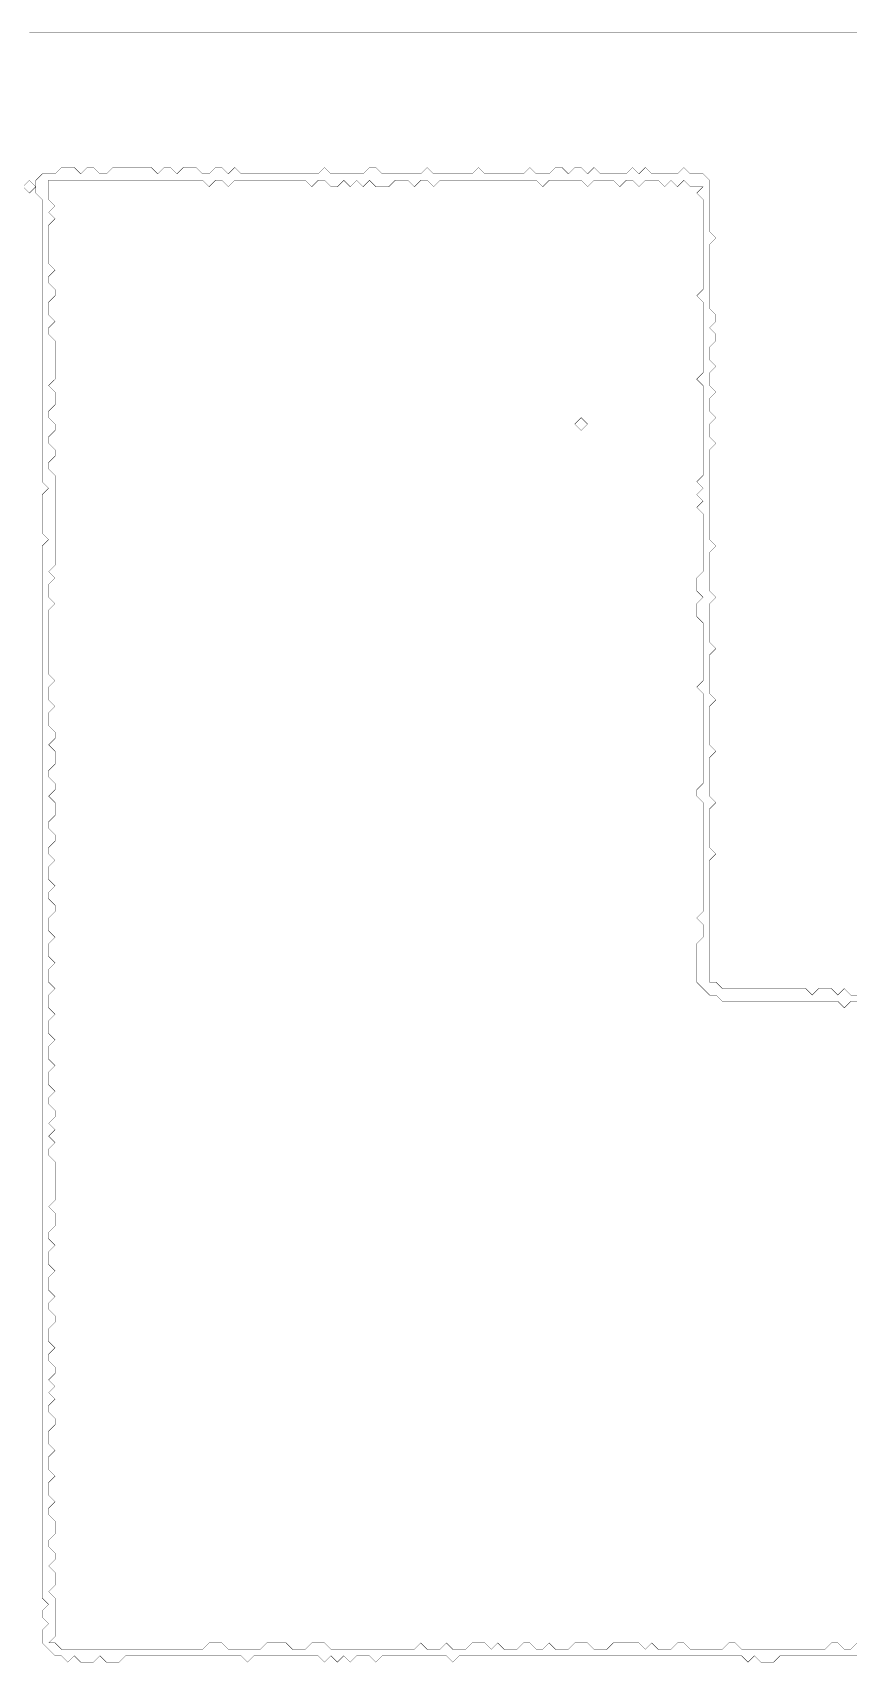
# Model space of a CAD drawing. Header units: metres. Extents: x 0 to 4998, y -4998 to 0.
# Drawn here: x 2499 to 3749, y -2485 to 0 of the extents above; entities that cross this region are included whole.
import ezdxf

# ---------------------------------------------------------------- set-up
doc = ezdxf.new("R2010")
doc.units = ezdxf.units.M
doc.layers.add('conductor', color=1, linetype='Continuous')
doc.layers.add('substrate', color=5, linetype='Continuous')

msp = doc.modelspace()

# ---------------------------------------------------------------- linework, layer by layer
at = {"layer": 'conductor', "const_width": 0.5}
msp.add_lwpolyline([(3756, -1476.96875), (3746.21875, -1476.96875), (3736.4375, -1486.75), (3726.65625, -1476.96875), (3716.875, -1476.96875), (3707.09375, -1476.96875), (3697.3125, -1476.96875), (3687.53125, -1476.96875), (3677.75, -1476.96875), (3667.96875, -1476.96875), (3658.1875, -1476.96875), (3648.40625, -1476.96875), (3638.625, -1476.96875), (3628.84375, -1476.96875), (3619.0625, -1476.96875), (3609.28125, -1476.96875), (3599.5, -1476.96875), (3589.71875, -1476.96875), (3579.9375, -1476.96875), (3570.15625, -1476.96875), (3560.375, -1476.96875), (3550.59375, -1476.96875), (3540.8125, -1467.1875), (3531.03125, -1467.1875), (3521.25, -1457.40625), (3511.46875, -1447.625), (3511.46875, -1437.84375), (3511.46875, -1428.0625), (3511.46875, -1418.28125), (3511.46875, -1408.5), (3511.46875, -1398.71875), (3511.46875, -1388.9375), (3521.25, -1379.15625), (3521.25, -1369.375), (3521.25, -1359.59375), (3511.46875, -1349.8125), (3521.25, -1340.03125), (3521.25, -1330.25), (3521.25, -1320.46875), (3521.25, -1310.6875), (3521.25, -1300.90625), (3521.25, -1291.125), (3521.25, -1281.34375), (3521.25, -1271.5625), (3521.25, -1261.78125), (3521.25, -1252), (3521.25, -1242.21875), (3521.25, -1232.4375), (3521.25, -1222.65625), (3521.25, -1212.875), (3521.25, -1203.09375), (3521.25, -1193.3125), (3521.25, -1183.53125), (3521.25, -1173.75), (3511.46875, -1163.96875), (3511.46875, -1154.1875), (3521.25, -1144.40625), (3521.25, -1134.625), (3521.25, -1124.84375), (3521.25, -1115.0625), (3521.25, -1105.28125), (3521.25, -1095.5), (3521.25, -1085.71875), (3521.25, -1075.9375), (3521.25, -1066.15625), (3521.25, -1056.375), (3521.25, -1046.59375), (3521.25, -1036.8125), (3521.25, -1027.03125), (3521.25, -1017.25), (3521.25, -1007.46875), (3511.46875, -997.6875), (3521.25, -987.90625), (3521.25, -978.125), (3521.25, -968.34375), (3521.25, -958.5625), (3521.25, -948.78125), (3521.25, -939), (3521.25, -929.21875), (3521.25, -919.4375), (3521.25, -909.65625), (3521.25, -899.875), (3511.46875, -890.09375), (3511.46875, -880.3125), (3511.46875, -870.53125), (3521.25, -860.75), (3511.46875, -850.96875), (3511.46875, -841.1875), (3511.46875, -831.40625), (3521.25, -821.625), (3521.25, -811.84375), (3521.25, -802.0625), (3521.25, -792.28125), (3521.25, -782.5), (3521.25, -772.71875), (3521.25, -762.9375), (3521.25, -753.15625), (3521.25, -743.375), (3521.25, -733.59375), (3511.46875, -723.8125), (3521.25, -714.03125), (3511.46875, -704.25), (3521.25, -694.46875), (3511.46875, -684.6875), (3521.25, -674.90625), (3521.25, -665.125), (3521.25, -655.34375), (3521.25, -645.5625), (3521.25, -635.78125), (3521.25, -626), (3521.25, -616.21875), (3521.25, -606.4375), (3521.25, -596.65625), (3521.25, -586.875), (3521.25, -577.09375), (3521.25, -567.3125), (3521.25, -557.53125), (3521.25, -547.75), (3521.25, -537.96875), (3511.46875, -528.1875), (3521.25, -518.40625), (3521.25, -508.625), (3521.25, -498.84375), (3521.25, -489.0625), (3521.25, -479.28125), (3521.25, -469.5), (3521.25, -459.71875), (3521.25, -449.9375), (3521.25, -440.15625), (3521.25, -430.375), (3521.25, -420.59375), (3521.25, -410.8125), (3511.46875, -401.03125), (3521.25, -391.25), (3521.25, -381.46875), (3521.25, -371.6875), (3521.25, -361.90625), (3521.25, -352.125), (3521.25, -342.34375), (3521.25, -332.5625), (3521.25, -322.78125), (3521.25, -313), (3521.25, -303.21875), (3521.25, -293.4375), (3521.25, -283.65625), (3521.25, -273.875), (3521.25, -264.09375), (3521.25, -254.3125), (3511.46875, -244.53125), (3521.25, -234.75), (3511.46875, -234.75), (3501.6875, -234.75), (3491.90625, -224.96875), (3482.125, -234.75), (3472.34375, -224.96875), (3462.5625, -234.75), (3452.78125, -224.96875), (3443, -224.96875), (3433.21875, -224.96875), (3423.4375, -234.75), (3413.65625, -224.96875), (3403.875, -224.96875), (3394.09375, -234.75), (3384.3125, -224.96875), (3374.53125, -224.96875), (3364.75, -224.96875), (3354.96875, -224.96875), (3345.1875, -234.75), (3335.40625, -224.96875), (3325.625, -224.96875), (3315.84375, -224.96875), (3306.0625, -224.96875), (3296.28125, -224.96875), (3286.5, -224.96875), (3276.71875, -234.75), (3266.9375, -224.96875), (3257.15625, -224.96875), (3247.375, -224.96875), (3237.59375, -224.96875), (3227.8125, -224.96875), (3218.03125, -224.96875), (3208.25, -224.96875), (3198.46875, -224.96875), (3188.6875, -224.96875), (3178.90625, -224.96875), (3169.125, -224.96875), (3159.34375, -224.96875), (3149.5625, -224.96875), (3139.78125, -224.96875), (3130, -224.96875), (3120.21875, -224.96875), (3110.4375, -234.75), (3100.65625, -224.96875), (3090.875, -224.96875), (3081.09375, -234.75), (3071.3125, -224.96875), (3061.53125, -224.96875), (3051.75, -224.96875), (3041.96875, -234.75), (3032.1875, -234.75), (3022.40625, -234.75), (3012.625, -224.96875), (3002.84375, -234.75), (2993.0625, -224.96875), (2983.28125, -234.75), (2973.5, -224.96875), (2963.71875, -234.75), (2953.9375, -234.75), (2944.15625, -224.96875), (2934.375, -224.96875), (2924.59375, -234.75), (2914.8125, -224.96875), (2905.03125, -224.96875), (2895.25, -224.96875), (2885.46875, -224.96875), (2875.6875, -224.96875), (2865.90625, -224.96875), (2856.125, -224.96875), (2846.34375, -224.96875), (2836.5625, -224.96875), (2826.78125, -224.96875), (2817, -224.96875), (2807.21875, -224.96875), (2797.4375, -234.75), (2787.65625, -224.96875), (2777.875, -224.96875), (2768.09375, -234.75), (2758.3125, -224.96875), (2748.53125, -224.96875), (2738.75, -224.96875), (2728.96875, -224.96875), (2719.1875, -224.96875), (2709.40625, -224.96875), (2699.625, -224.96875), (2689.84375, -224.96875), (2680.0625, -224.96875), (2670.28125, -224.96875), (2660.5, -224.96875), (2650.71875, -224.96875), (2640.9375, -224.96875), (2631.15625, -224.96875), (2621.375, -224.96875), (2611.59375, -224.96875), (2601.8125, -224.96875), (2592.03125, -224.96875), (2582.25, -224.96875), (2572.46875, -224.96875), (2562.6875, -224.96875), (2552.90625, -224.96875), (2543.125, -224.96875), (2533.34375, -224.96875), (2523.5625, -224.96875), (2523.5625, -234.75), (2523.5625, -244.53125), (2523.5625, -254.3125), (2533.34375, -264.09375), (2523.5625, -273.875), (2533.34375, -283.65625), (2523.5625, -293.4375), (2523.5625, -303.21875), (2523.5625, -313), (2523.5625, -322.78125), (2523.5625, -332.5625), (2523.5625, -342.34375), (2523.5625, -352.125), (2533.34375, -361.90625), (2523.5625, -371.6875), (2523.5625, -381.46875), (2533.34375, -391.25), (2533.34375, -401.03125), (2523.5625, -410.8125), (2523.5625, -420.59375), (2523.5625, -430.375), (2533.34375, -440.15625), (2523.5625, -449.9375), (2523.5625, -459.71875), (2533.34375, -469.5), (2533.34375, -479.28125), (2533.34375, -489.0625), (2533.34375, -498.84375), (2533.34375, -508.625), (2533.34375, -518.40625), (2533.34375, -528.1875), (2523.5625, -537.96875), (2533.34375, -547.75), (2533.34375, -557.53125), (2533.34375, -567.3125), (2523.5625, -577.09375), (2523.5625, -586.875), (2533.34375, -596.65625), (2533.34375, -606.4375), (2523.5625, -616.21875), (2523.5625, -626), (2533.34375, -635.78125), (2533.34375, -645.5625), (2523.5625, -655.34375), (2523.5625, -665.125), (2533.34375, -674.90625), (2533.34375, -684.6875), (2533.34375, -694.46875), (2533.34375, -704.25), (2533.34375, -714.03125), (2533.34375, -723.8125), (2533.34375, -733.59375), (2533.34375, -743.375), (2533.34375, -753.15625), (2533.34375, -762.9375), (2533.34375, -772.71875), (2533.34375, -782.5), (2533.34375, -792.28125), (2533.34375, -802.0625), (2533.34375, -811.84375), (2523.5625, -821.625), (2533.34375, -831.40625), (2523.5625, -841.1875), (2523.5625, -850.96875), (2523.5625, -860.75), (2533.34375, -870.53125), (2523.5625, -880.3125), (2523.5625, -890.09375), (2523.5625, -899.875), (2523.5625, -909.65625), (2523.5625, -919.4375), (2523.5625, -929.21875), (2523.5625, -939), (2523.5625, -948.78125), (2523.5625, -958.5625), (2523.5625, -968.34375), (2523.5625, -978.125), (2533.34375, -987.90625), (2523.5625, -997.6875), (2523.5625, -1007.46875), (2523.5625, -1017.25), (2533.34375, -1027.03125), (2523.5625, -1036.8125), (2523.5625, -1046.59375), (2523.5625, -1056.375), (2533.34375, -1066.15625), (2533.34375, -1075.9375), (2523.5625, -1085.71875), (2533.34375, -1095.5), (2533.34375, -1105.28125), (2533.34375, -1115.0625), (2523.5625, -1124.84375), (2523.5625, -1134.625), (2533.34375, -1144.40625), (2533.34375, -1154.1875), (2523.5625, -1163.96875), (2533.34375, -1173.75), (2533.34375, -1183.53125), (2533.34375, -1193.3125), (2523.5625, -1203.09375), (2523.5625, -1212.875), (2533.34375, -1222.65625), (2533.34375, -1232.4375), (2523.5625, -1242.21875), (2523.5625, -1252), (2533.34375, -1261.78125), (2523.5625, -1271.5625), (2523.5625, -1281.34375), (2523.5625, -1291.125), (2533.34375, -1300.90625), (2523.5625, -1310.6875), (2523.5625, -1320.46875), (2533.34375, -1330.25), (2533.34375, -1340.03125), (2523.5625, -1349.8125), (2523.5625, -1359.59375), (2523.5625, -1369.375), (2533.34375, -1379.15625), (2523.5625, -1388.9375), (2523.5625, -1398.71875), (2523.5625, -1408.5), (2533.34375, -1418.28125), (2523.5625, -1428.0625), (2523.5625, -1437.84375), (2523.5625, -1447.625), (2533.34375, -1457.40625), (2523.5625, -1467.1875), (2523.5625, -1476.96875), (2523.5625, -1486.75), (2533.34375, -1496.53125), (2523.5625, -1506.3125), (2523.5625, -1516.09375), (2523.5625, -1525.875), (2533.34375, -1535.65625), (2523.5625, -1545.4375), (2523.5625, -1555.21875), (2523.5625, -1565), (2533.34375, -1574.78125), (2523.5625, -1584.5625), (2523.5625, -1594.34375), (2523.5625, -1604.125), (2533.34375, -1613.90625), (2523.5625, -1623.6875), (2523.5625, -1633.46875), (2533.34375, -1643.25), (2533.34375, -1653.03125), (2523.5625, -1662.8125), (2533.34375, -1672.59375), (2523.5625, -1682.375), (2533.34375, -1692.15625), (2523.5625, -1701.9375), (2523.5625, -1711.71875), (2533.34375, -1721.5), (2533.34375, -1731.28125), (2533.34375, -1741.0625), (2533.34375, -1750.84375), (2533.34375, -1760.625), (2533.34375, -1770.40625), (2533.34375, -1780.1875), (2523.5625, -1789.96875), (2533.34375, -1799.75), (2533.34375, -1809.53125), (2533.34375, -1819.3125), (2523.5625, -1829.09375), (2523.5625, -1838.875), (2533.34375, -1848.65625), (2523.5625, -1858.4375), (2523.5625, -1868.21875), (2523.5625, -1878), (2533.34375, -1887.78125), (2523.5625, -1897.5625), (2523.5625, -1907.34375), (2523.5625, -1917.125), (2533.34375, -1926.90625), (2523.5625, -1936.6875), (2523.5625, -1946.46875), (2533.34375, -1956.25), (2533.34375, -1966.03125), (2523.5625, -1975.8125), (2523.5625, -1985.59375), (2523.5625, -1995.375), (2533.34375, -2005.15625), (2523.5625, -2014.9375), (2523.5625, -2024.71875), (2533.34375, -2034.5), (2533.34375, -2044.28125), (2523.5625, -2054.0625), (2533.34375, -2063.84375), (2523.5625, -2073.625), (2533.34375, -2083.40625), (2523.5625, -2093.1875), (2523.5625, -2102.96875), (2533.34375, -2112.75), (2533.34375, -2122.53125), (2523.5625, -2132.3125), (2523.5625, -2142.09375), (2523.5625, -2151.875), (2533.34375, -2161.65625), (2523.5625, -2171.4375), (2523.5625, -2181.21875), (2523.5625, -2191), (2533.34375, -2200.78125), (2523.5625, -2210.5625), (2523.5625, -2220.34375), (2523.5625, -2230.125), (2533.34375, -2239.90625), (2523.5625, -2249.6875), (2523.5625, -2259.46875), (2533.34375, -2269.25), (2533.34375, -2279.03125), (2533.34375, -2288.8125), (2523.5625, -2298.59375), (2523.5625, -2308.375), (2533.34375, -2318.15625), (2533.34375, -2327.9375), (2523.5625, -2337.71875), (2533.34375, -2347.5), (2533.34375, -2357.28125), (2533.34375, -2367.0625), (2523.5625, -2376.84375), (2533.34375, -2386.625), (2533.34375, -2396.40625), (2533.34375, -2406.1875), (2533.34375, -2415.96875), (2533.34375, -2425.75), (2533.34375, -2435.53125), (2533.34375, -2445.3125), (2523.5625, -2455.09375), (2533.34375, -2455.09375), (2543.125, -2464.875), (2552.90625, -2464.875), (2562.6875, -2464.875), (2572.46875, -2464.875), (2582.25, -2464.875), (2592.03125, -2464.875), (2601.8125, -2464.875), (2611.59375, -2464.875), (2621.375, -2464.875), (2631.15625, -2464.875), (2640.9375, -2464.875), (2650.71875, -2464.875), (2660.5, -2464.875), (2670.28125, -2464.875), (2680.0625, -2464.875), (2689.84375, -2464.875), (2699.625, -2464.875), (2709.40625, -2464.875), (2719.1875, -2464.875), (2728.96875, -2464.875), (2738.75, -2464.875), (2748.53125, -2464.875), (2758.3125, -2464.875), (2768.09375, -2455.09375), (2777.875, -2455.09375), (2787.65625, -2455.09375), (2797.4375, -2464.875), (2807.21875, -2464.875), (2817, -2464.875), (2826.78125, -2464.875), (2836.5625, -2464.875), (2846.34375, -2464.875), (2856.125, -2455.09375), (2865.90625, -2455.09375), (2875.6875, -2455.09375), (2885.46875, -2455.09375), (2895.25, -2464.875), (2905.03125, -2464.875), (2914.8125, -2464.875), (2924.59375, -2455.09375), (2934.375, -2455.09375), (2944.15625, -2455.09375), (2953.9375, -2464.875), (2963.71875, -2464.875), (2973.5, -2464.875), (2983.28125, -2464.875), (2993.0625, -2464.875), (3002.84375, -2464.875), (3012.625, -2464.875), (3022.40625, -2464.875), (3032.1875, -2464.875), (3041.96875, -2464.875), (3051.75, -2464.875), (3061.53125, -2464.875), (3071.3125, -2464.875), (3081.09375, -2464.875), (3090.875, -2455.09375), (3100.65625, -2464.875), (3110.4375, -2464.875), (3120.21875, -2464.875), (3130, -2455.09375), (3139.78125, -2464.875), (3149.5625, -2464.875), (3159.34375, -2464.875), (3169.125, -2455.09375), (3178.90625, -2455.09375), (3188.6875, -2455.09375), (3198.46875, -2464.875), (3208.25, -2455.09375), (3218.03125, -2464.875), (3227.8125, -2464.875), (3237.59375, -2464.875), (3247.375, -2455.09375), (3257.15625, -2455.09375), (3266.9375, -2464.875), (3276.71875, -2464.875), (3286.5, -2455.09375), (3296.28125, -2464.875), (3306.0625, -2464.875), (3315.84375, -2464.875), (3325.625, -2455.09375), (3335.40625, -2455.09375), (3345.1875, -2455.09375), (3354.96875, -2464.875), (3364.75, -2464.875), (3374.53125, -2464.875), (3384.3125, -2455.09375), (3394.09375, -2455.09375), (3403.875, -2455.09375), (3413.65625, -2455.09375), (3423.4375, -2455.09375), (3433.21875, -2464.875), (3443, -2455.09375), (3452.78125, -2464.875), (3462.5625, -2464.875), (3472.34375, -2464.875), (3482.125, -2455.09375), (3491.90625, -2455.09375), (3501.6875, -2464.875), (3511.46875, -2464.875), (3521.25, -2464.875), (3531.03125, -2464.875), (3540.8125, -2464.875), (3550.59375, -2464.875), (3560.375, -2455.09375), (3570.15625, -2455.09375), (3579.9375, -2464.875), (3589.71875, -2464.875), (3599.5, -2464.875), (3609.28125, -2464.875), (3619.0625, -2464.875), (3628.84375, -2464.875), (3638.625, -2464.875), (3648.40625, -2464.875), (3658.1875, -2464.875), (3667.96875, -2464.875), (3677.75, -2464.875), (3687.53125, -2464.875), (3697.3125, -2464.875), (3707.09375, -2464.875), (3716.875, -2455.09375), (3726.65625, -2455.09375), (3736.4375, -2464.875), (3746.21875, -2464.875), (3756, -2455.09375)], dxfattribs=at)
msp.add_lwpolyline([(3325.625, -596.65625), (3335.40625, -586.875), (3345.1875, -596.65625), (3335.40625, -606.4375)], close=True, dxfattribs=at)
at = {"layer": 'substrate', "const_width": 0.5}
for points in [[(3756, 0), (3746.21875, 0), (3736.4375, 0), (3726.65625, 0), (3716.875, 0), (3707.09375, 0), (3697.3125, 0), (3687.53125, 0), (3677.75, 0), (3667.96875, 0), (3658.1875, 0), (3648.40625, 0), (3638.625, 0), (3628.84375, 0), (3619.0625, 0), (3609.28125, 0), (3599.5, 0), (3589.71875, 0), (3579.9375, 0), (3570.15625, 0), (3560.375, 0), (3550.59375, 0), (3540.8125, 0), (3531.03125, 0), (3521.25, 0), (3511.46875, 0), (3501.6875, 0), (3491.90625, 0), (3482.125, 0), (3472.34375, 0), (3462.5625, 0), (3452.78125, 0), (3443, 0), (3433.21875, 0), (3423.4375, 0), (3413.65625, 0), (3403.875, 0), (3394.09375, 0), (3384.3125, 0), (3374.53125, 0), (3364.75, 0), (3354.96875, 0), (3345.1875, 0), (3335.40625, 0), (3325.625, 0), (3315.84375, 0), (3306.0625, 0), (3296.28125, 0), (3286.5, 0), (3276.71875, 0), (3266.9375, 0), (3257.15625, 0), (3247.375, 0), (3237.59375, 0), (3227.8125, 0), (3218.03125, 0), (3208.25, 0), (3198.46875, 0), (3188.6875, 0), (3178.90625, 0), (3169.125, 0), (3159.34375, 0), (3149.5625, 0), (3139.78125, 0), (3130, 0), (3120.21875, 0), (3110.4375, 0), (3100.65625, 0), (3090.875, 0), (3081.09375, 0), (3071.3125, 0), (3061.53125, 0), (3051.75, 0), (3041.96875, 0), (3032.1875, 0), (3022.40625, 0), (3012.625, 0), (3002.84375, 0), (2993.0625, 0), (2983.28125, 0), (2973.5, 0), (2963.71875, 0), (2953.9375, 0), (2944.15625, 0), (2934.375, 0), (2924.59375, 0), (2914.8125, 0), (2905.03125, 0), (2895.25, 0), (2885.46875, 0), (2875.6875, 0), (2865.90625, 0), (2856.125, 0), (2846.34375, 0), (2836.5625, 0), (2826.78125, 0), (2817, 0), (2807.21875, 0), (2797.4375, 0), (2787.65625, 0), (2777.875, 0), (2768.09375, 0), (2758.3125, 0), (2748.53125, 0), (2738.75, 0), (2728.96875, 0), (2719.1875, 0), (2709.40625, 0), (2699.625, 0), (2689.84375, 0), (2680.0625, 0), (2670.28125, 0), (2660.5, 0), (2650.71875, 0), (2640.9375, 0), (2631.15625, 0), (2621.375, 0), (2611.59375, 0), (2601.8125, 0), (2592.03125, 0), (2582.25, 0), (2572.46875, 0), (2562.6875, 0), (2552.90625, 0), (2543.125, 0), (2533.34375, 0), (2523.5625, 0), (2513.78125, 0), (2504, 0), (2494.21875, 0)], [(3756, -2474.65625), (3746.21875, -2474.65625), (3736.4375, -2474.65625), (3726.65625, -2474.65625), (3716.875, -2474.65625), (3707.09375, -2474.65625), (3697.3125, -2474.65625), (3687.53125, -2474.65625), (3677.75, -2474.65625), (3667.96875, -2474.65625), (3658.1875, -2474.65625), (3648.40625, -2474.65625), (3638.625, -2474.65625), (3628.84375, -2484.4375), (3619.0625, -2484.4375), (3609.28125, -2484.4375), (3599.5, -2474.65625), (3589.71875, -2484.4375), (3579.9375, -2474.65625), (3570.15625, -2474.65625), (3560.375, -2474.65625), (3550.59375, -2474.65625), (3540.8125, -2474.65625), (3531.03125, -2474.65625), (3521.25, -2474.65625), (3511.46875, -2474.65625), (3501.6875, -2474.65625), (3491.90625, -2474.65625), (3482.125, -2474.65625), (3472.34375, -2474.65625), (3462.5625, -2474.65625), (3452.78125, -2474.65625), (3443, -2474.65625), (3433.21875, -2474.65625), (3423.4375, -2474.65625), (3413.65625, -2474.65625), (3403.875, -2474.65625), (3394.09375, -2474.65625), (3384.3125, -2474.65625), (3374.53125, -2474.65625), (3364.75, -2474.65625), (3354.96875, -2474.65625), (3345.1875, -2474.65625), (3335.40625, -2474.65625), (3325.625, -2474.65625), (3315.84375, -2474.65625), (3306.0625, -2474.65625), (3296.28125, -2474.65625), (3286.5, -2474.65625), (3276.71875, -2474.65625), (3266.9375, -2474.65625), (3257.15625, -2474.65625), (3247.375, -2474.65625), (3237.59375, -2474.65625), (3227.8125, -2474.65625), (3218.03125, -2474.65625), (3208.25, -2474.65625), (3198.46875, -2474.65625), (3188.6875, -2474.65625), (3178.90625, -2474.65625), (3169.125, -2474.65625), (3159.34375, -2474.65625), (3149.5625, -2474.65625), (3139.78125, -2484.4375), (3130, -2474.65625), (3120.21875, -2474.65625), (3110.4375, -2474.65625), (3100.65625, -2474.65625), (3090.875, -2474.65625), (3081.09375, -2474.65625), (3071.3125, -2474.65625), (3061.53125, -2474.65625), (3051.75, -2474.65625), (3041.96875, -2474.65625), (3032.1875, -2474.65625), (3022.40625, -2484.4375), (3012.625, -2474.65625), (3002.84375, -2474.65625), (2993.0625, -2474.65625), (2983.28125, -2484.4375), (2973.5, -2474.65625), (2963.71875, -2484.4375), (2953.9375, -2474.65625), (2944.15625, -2484.4375), (2934.375, -2474.65625), (2924.59375, -2474.65625), (2914.8125, -2474.65625), (2905.03125, -2474.65625), (2895.25, -2474.65625), (2885.46875, -2474.65625), (2875.6875, -2474.65625), (2865.90625, -2474.65625), (2856.125, -2474.65625), (2846.34375, -2474.65625), (2836.5625, -2474.65625), (2826.78125, -2484.4375), (2817, -2474.65625), (2807.21875, -2474.65625), (2797.4375, -2474.65625), (2787.65625, -2474.65625), (2777.875, -2474.65625), (2768.09375, -2474.65625), (2758.3125, -2474.65625), (2748.53125, -2474.65625), (2738.75, -2474.65625), (2728.96875, -2474.65625), (2719.1875, -2474.65625), (2709.40625, -2474.65625), (2699.625, -2474.65625), (2689.84375, -2474.65625), (2680.0625, -2474.65625), (2670.28125, -2474.65625), (2660.5, -2474.65625), (2650.71875, -2474.65625), (2640.9375, -2474.65625), (2631.15625, -2484.4375), (2621.375, -2484.4375), (2611.59375, -2484.4375), (2601.8125, -2474.65625), (2592.03125, -2484.4375), (2582.25, -2484.4375), (2572.46875, -2484.4375), (2562.6875, -2474.65625), (2552.90625, -2484.4375), (2543.125, -2474.65625), (2533.34375, -2474.65625), (2523.5625, -2464.875), (2513.78125, -2455.09375), (2513.78125, -2445.3125), (2513.78125, -2435.53125), (2523.5625, -2425.75), (2513.78125, -2415.96875), (2513.78125, -2406.1875), (2523.5625, -2396.40625), (2513.78125, -2386.625), (2513.78125, -2376.84375), (2513.78125, -2367.0625), (2513.78125, -2357.28125), (2513.78125, -2347.5), (2513.78125, -2337.71875), (2513.78125, -2327.9375), (2513.78125, -2318.15625), (2513.78125, -2308.375), (2513.78125, -2298.59375), (2513.78125, -2288.8125), (2513.78125, -2279.03125), (2513.78125, -2269.25), (2513.78125, -2259.46875), (2513.78125, -2249.6875), (2513.78125, -2239.90625), (2513.78125, -2230.125), (2513.78125, -2220.34375), (2513.78125, -2210.5625), (2513.78125, -2200.78125), (2513.78125, -2191), (2513.78125, -2181.21875), (2513.78125, -2171.4375), (2513.78125, -2161.65625), (2513.78125, -2151.875), (2513.78125, -2142.09375), (2513.78125, -2132.3125), (2513.78125, -2122.53125), (2513.78125, -2112.75), (2513.78125, -2102.96875), (2513.78125, -2093.1875), (2513.78125, -2083.40625), (2513.78125, -2073.625), (2513.78125, -2063.84375), (2513.78125, -2054.0625), (2513.78125, -2044.28125), (2513.78125, -2034.5), (2513.78125, -2024.71875), (2513.78125, -2014.9375), (2513.78125, -2005.15625), (2513.78125, -1995.375), (2513.78125, -1985.59375), (2513.78125, -1975.8125), (2513.78125, -1966.03125), (2513.78125, -1956.25), (2513.78125, -1946.46875), (2513.78125, -1936.6875), (2513.78125, -1926.90625), (2513.78125, -1917.125), (2513.78125, -1907.34375), (2513.78125, -1897.5625), (2513.78125, -1887.78125), (2513.78125, -1878), (2513.78125, -1868.21875), (2513.78125, -1858.4375), (2513.78125, -1848.65625), (2513.78125, -1838.875), (2513.78125, -1829.09375), (2513.78125, -1819.3125), (2513.78125, -1809.53125), (2513.78125, -1799.75), (2513.78125, -1789.96875), (2513.78125, -1780.1875), (2513.78125, -1770.40625), (2513.78125, -1760.625), (2513.78125, -1750.84375), (2513.78125, -1741.0625), (2513.78125, -1731.28125), (2513.78125, -1721.5), (2513.78125, -1711.71875), (2513.78125, -1701.9375), (2513.78125, -1692.15625), (2513.78125, -1682.375), (2513.78125, -1672.59375), (2513.78125, -1662.8125), (2513.78125, -1653.03125), (2513.78125, -1643.25), (2513.78125, -1633.46875), (2513.78125, -1623.6875), (2513.78125, -1613.90625), (2513.78125, -1604.125), (2513.78125, -1594.34375), (2513.78125, -1584.5625), (2513.78125, -1574.78125), (2513.78125, -1565), (2513.78125, -1555.21875), (2513.78125, -1545.4375), (2513.78125, -1535.65625), (2513.78125, -1525.875), (2513.78125, -1516.09375), (2513.78125, -1506.3125), (2513.78125, -1496.53125), (2513.78125, -1486.75), (2513.78125, -1476.96875), (2513.78125, -1467.1875), (2513.78125, -1457.40625), (2513.78125, -1447.625), (2513.78125, -1437.84375), (2513.78125, -1428.0625), (2513.78125, -1418.28125), (2513.78125, -1408.5), (2513.78125, -1398.71875), (2513.78125, -1388.9375), (2513.78125, -1379.15625), (2513.78125, -1369.375), (2513.78125, -1359.59375), (2513.78125, -1349.8125), (2513.78125, -1340.03125), (2513.78125, -1330.25), (2513.78125, -1320.46875), (2513.78125, -1310.6875), (2513.78125, -1300.90625), (2513.78125, -1291.125), (2513.78125, -1281.34375), (2513.78125, -1271.5625), (2513.78125, -1261.78125), (2513.78125, -1252), (2513.78125, -1242.21875), (2513.78125, -1232.4375), (2513.78125, -1222.65625), (2513.78125, -1212.875), (2513.78125, -1203.09375), (2513.78125, -1193.3125), (2513.78125, -1183.53125), (2513.78125, -1173.75), (2513.78125, -1163.96875), (2513.78125, -1154.1875), (2513.78125, -1144.40625), (2513.78125, -1134.625), (2513.78125, -1124.84375), (2513.78125, -1115.0625), (2513.78125, -1105.28125), (2513.78125, -1095.5), (2513.78125, -1085.71875), (2513.78125, -1075.9375), (2513.78125, -1066.15625), (2513.78125, -1056.375), (2513.78125, -1046.59375), (2513.78125, -1036.8125), (2513.78125, -1027.03125), (2513.78125, -1017.25), (2513.78125, -1007.46875), (2513.78125, -997.6875), (2513.78125, -987.90625), (2513.78125, -978.125), (2513.78125, -968.34375), (2513.78125, -958.5625), (2513.78125, -948.78125), (2513.78125, -939), (2513.78125, -929.21875), (2513.78125, -919.4375), (2513.78125, -909.65625), (2513.78125, -899.875), (2513.78125, -890.09375), (2513.78125, -880.3125), (2513.78125, -870.53125), (2513.78125, -860.75), (2513.78125, -850.96875), (2513.78125, -841.1875), (2513.78125, -831.40625), (2513.78125, -821.625), (2513.78125, -811.84375), (2513.78125, -802.0625), (2513.78125, -792.28125), (2513.78125, -782.5), (2523.5625, -772.71875), (2513.78125, -762.9375), (2513.78125, -753.15625), (2513.78125, -743.375), (2513.78125, -733.59375), (2513.78125, -723.8125), (2513.78125, -714.03125), (2513.78125, -704.25), (2523.5625, -694.46875), (2513.78125, -684.6875), (2513.78125, -674.90625), (2513.78125, -665.125), (2513.78125, -655.34375), (2513.78125, -645.5625), (2513.78125, -635.78125), (2513.78125, -626), (2513.78125, -616.21875), (2513.78125, -606.4375), (2513.78125, -596.65625), (2513.78125, -586.875), (2513.78125, -577.09375), (2513.78125, -567.3125), (2513.78125, -557.53125), (2513.78125, -547.75), (2513.78125, -537.96875), (2513.78125, -528.1875), (2513.78125, -518.40625), (2513.78125, -508.625), (2513.78125, -498.84375), (2513.78125, -489.0625), (2513.78125, -479.28125), (2513.78125, -469.5), (2513.78125, -459.71875), (2513.78125, -449.9375), (2513.78125, -440.15625), (2513.78125, -430.375), (2513.78125, -420.59375), (2513.78125, -410.8125), (2513.78125, -401.03125), (2513.78125, -391.25), (2513.78125, -381.46875), (2513.78125, -371.6875), (2513.78125, -361.90625), (2513.78125, -352.125), (2513.78125, -342.34375), (2513.78125, -332.5625), (2513.78125, -322.78125), (2513.78125, -313), (2513.78125, -303.21875), (2513.78125, -293.4375), (2513.78125, -283.65625), (2513.78125, -273.875), (2513.78125, -264.09375), (2513.78125, -254.3125), (2504, -244.53125), (2504, -234.75), (2504, -224.96875), (2513.78125, -215.1875), (2523.5625, -215.1875), (2533.34375, -215.1875), (2543.125, -205.40625), (2552.90625, -205.40625), (2562.6875, -205.40625), (2572.46875, -215.1875), (2582.25, -205.40625), (2592.03125, -205.40625), (2601.8125, -215.1875), (2611.59375, -215.1875), (2621.375, -205.40625), (2631.15625, -205.40625), (2640.9375, -205.40625), (2650.71875, -205.40625), (2660.5, -205.40625), (2670.28125, -205.40625), (2680.0625, -205.40625), (2689.84375, -215.1875), (2699.625, -205.40625), (2709.40625, -205.40625), (2719.1875, -215.1875), (2728.96875, -205.40625), (2738.75, -205.40625), (2748.53125, -205.40625), (2758.3125, -215.1875), (2768.09375, -215.1875), (2777.875, -205.40625), (2787.65625, -205.40625), (2797.4375, -215.1875), (2807.21875, -205.40625), (2817, -215.1875), (2826.78125, -215.1875), (2836.5625, -215.1875), (2846.34375, -215.1875), (2856.125, -215.1875), (2865.90625, -215.1875), (2875.6875, -215.1875), (2885.46875, -215.1875), (2895.25, -215.1875), (2905.03125, -215.1875), (2914.8125, -215.1875), (2924.59375, -215.1875), (2934.375, -215.1875), (2944.15625, -205.40625), (2953.9375, -215.1875), (2963.71875, -215.1875), (2973.5, -215.1875), (2983.28125, -215.1875), (2993.0625, -215.1875), (3002.84375, -215.1875), (3012.625, -205.40625), (3022.40625, -205.40625), (3032.1875, -215.1875), (3041.96875, -215.1875), (3051.75, -215.1875), (3061.53125, -215.1875), (3071.3125, -215.1875), (3081.09375, -215.1875), (3090.875, -215.1875), (3100.65625, -205.40625), (3110.4375, -215.1875), (3120.21875, -215.1875), (3130, -215.1875), (3139.78125, -215.1875), (3149.5625, -215.1875), (3159.34375, -215.1875), (3169.125, -215.1875), (3178.90625, -205.40625), (3188.6875, -215.1875), (3198.46875, -215.1875), (3208.25, -215.1875), (3218.03125, -215.1875), (3227.8125, -215.1875), (3237.59375, -215.1875), (3247.375, -215.1875), (3257.15625, -205.40625), (3266.9375, -215.1875), (3276.71875, -215.1875), (3286.5, -215.1875), (3296.28125, -205.40625), (3306.0625, -205.40625), (3315.84375, -215.1875), (3325.625, -205.40625), (3335.40625, -205.40625), (3345.1875, -215.1875), (3354.96875, -205.40625), (3364.75, -215.1875), (3374.53125, -215.1875), (3384.3125, -215.1875), (3394.09375, -215.1875), (3403.875, -215.1875), (3413.65625, -205.40625), (3423.4375, -215.1875), (3433.21875, -205.40625), (3443, -215.1875), (3452.78125, -215.1875), (3462.5625, -215.1875), (3472.34375, -215.1875), (3482.125, -215.1875), (3491.90625, -205.40625), (3501.6875, -215.1875), (3511.46875, -215.1875), (3521.25, -215.1875), (3531.03125, -224.96875), (3531.03125, -234.75), (3531.03125, -244.53125), (3531.03125, -254.3125), (3531.03125, -264.09375), (3531.03125, -273.875), (3531.03125, -283.65625), (3531.03125, -293.4375), (3531.03125, -303.21875), (3540.8125, -313), (3531.03125, -322.78125), (3531.03125, -332.5625), (3531.03125, -342.34375), (3531.03125, -352.125), (3531.03125, -361.90625), (3531.03125, -371.6875), (3531.03125, -381.46875), (3531.03125, -391.25), (3531.03125, -401.03125), (3531.03125, -410.8125), (3531.03125, -420.59375), (3540.8125, -430.375), (3540.8125, -440.15625), (3531.03125, -449.9375), (3540.8125, -459.71875), (3540.8125, -469.5), (3531.03125, -479.28125), (3531.03125, -489.0625), (3531.03125, -498.84375), (3540.8125, -508.625), (3531.03125, -518.40625), (3531.03125, -528.1875), (3531.03125, -537.96875), (3540.8125, -547.75), (3531.03125, -557.53125), (3531.03125, -567.3125), (3531.03125, -577.09375), (3540.8125, -586.875), (3531.03125, -596.65625), (3531.03125, -606.4375), (3531.03125, -616.21875), (3540.8125, -626), (3531.03125, -635.78125), (3531.03125, -645.5625), (3531.03125, -655.34375), (3531.03125, -665.125), (3531.03125, -674.90625), (3531.03125, -684.6875), (3531.03125, -694.46875), (3531.03125, -704.25), (3531.03125, -714.03125), (3531.03125, -723.8125), (3531.03125, -733.59375), (3531.03125, -743.375), (3531.03125, -753.15625), (3531.03125, -762.9375), (3531.03125, -772.71875), (3540.8125, -782.5), (3531.03125, -792.28125), (3531.03125, -802.0625), (3531.03125, -811.84375), (3531.03125, -821.625), (3531.03125, -831.40625), (3531.03125, -841.1875), (3531.03125, -850.96875), (3540.8125, -860.75), (3531.03125, -870.53125), (3531.03125, -880.3125), (3531.03125, -890.09375), (3531.03125, -899.875), (3531.03125, -909.65625), (3531.03125, -919.4375), (3531.03125, -929.21875), (3540.8125, -939), (3531.03125, -948.78125), (3531.03125, -958.5625), (3531.03125, -968.34375), (3531.03125, -978.125), (3531.03125, -987.90625), (3531.03125, -997.6875), (3531.03125, -1007.46875), (3540.8125, -1017.25), (3531.03125, -1027.03125), (3531.03125, -1036.8125), (3531.03125, -1046.59375), (3531.03125, -1056.375), (3531.03125, -1066.15625), (3531.03125, -1075.9375), (3531.03125, -1085.71875), (3540.8125, -1095.5), (3531.03125, -1105.28125), (3531.03125, -1115.0625), (3531.03125, -1124.84375), (3531.03125, -1134.625), (3531.03125, -1144.40625), (3531.03125, -1154.1875), (3531.03125, -1163.96875), (3540.8125, -1173.75), (3531.03125, -1183.53125), (3531.03125, -1193.3125), (3531.03125, -1203.09375), (3531.03125, -1212.875), (3531.03125, -1222.65625), (3531.03125, -1232.4375), (3531.03125, -1242.21875), (3540.8125, -1252), (3531.03125, -1261.78125), (3531.03125, -1271.5625), (3531.03125, -1281.34375), (3531.03125, -1291.125), (3531.03125, -1300.90625), (3531.03125, -1310.6875), (3531.03125, -1320.46875), (3531.03125, -1330.25), (3531.03125, -1340.03125), (3531.03125, -1349.8125), (3531.03125, -1359.59375), (3531.03125, -1369.375), (3531.03125, -1379.15625), (3531.03125, -1388.9375), (3531.03125, -1398.71875), (3531.03125, -1408.5), (3531.03125, -1418.28125), (3531.03125, -1428.0625), (3531.03125, -1437.84375), (3531.03125, -1447.625), (3540.8125, -1447.625), (3550.59375, -1457.40625), (3560.375, -1457.40625), (3570.15625, -1457.40625), (3579.9375, -1457.40625), (3589.71875, -1457.40625), (3599.5, -1457.40625), (3609.28125, -1457.40625), (3619.0625, -1457.40625), (3628.84375, -1457.40625), (3638.625, -1457.40625), (3648.40625, -1457.40625), (3658.1875, -1457.40625), (3667.96875, -1457.40625), (3677.75, -1457.40625), (3687.53125, -1467.1875), (3697.3125, -1457.40625), (3707.09375, -1457.40625), (3716.875, -1457.40625), (3726.65625, -1467.1875), (3736.4375, -1457.40625), (3746.21875, -1467.1875), (3756, -1467.1875)]]:
    msp.add_lwpolyline(points, dxfattribs=at)
msp.add_lwpolyline([(2484.4375, -234.75), (2494.21875, -224.96875), (2504, -234.75), (2494.21875, -244.53125)], close=True, dxfattribs=at)

doc.saveas('drawing.dxf')
